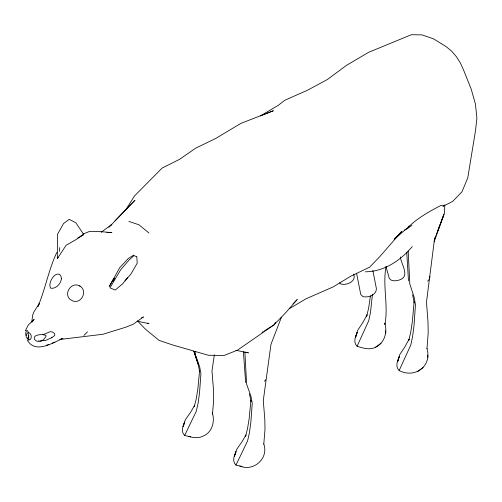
<?xml version="1.0" encoding="UTF-8"?>
<svg xmlns="http://www.w3.org/2000/svg" width="502" height="502" viewBox="0 0 502 502"><rect width="100%" height="100%" fill="white"/><g stroke="black" fill="none" stroke-linecap="round" stroke-linejoin="round"><path stroke-width="0.75" d="M57.341 258.63L57.41 234.472L63.591 223.49L69.207 219.324L75.896 222.838L83.276 233.825L83.206 234.792L75.89 239.667L66.051 245.346L57.341 258.63L58.037 257.262M26.455 335.556L26.562 334.646M59.569 251.32L59.725 247.555M372.446 294.266L370.501 312.426L368.713 320.765L357.104 346.248C362.959 348.143 369.805 350.34 375.665 347.196C384.444 342.979 387.676 332.324 384.808 323.357M370.426 295.891L368.612 308.253L366.661 316.235L367.044 314.829L363.028 322.202L357.738 330.272L355.598 337.35L357.16 332.393C355.347 336.76 352.994 342.37 357.104 346.248M199.601 370.689L197.838 389.175L196.163 399.297L194.211 406.771L194.594 405.365L190.578 412.305L185.288 419.867L183.148 426.587L184.711 421.987C182.766 426.223 180.645 431.707 184.654 435.491L190.672 436.865M426.976 348.664L428.2 332.945L427.999 322.064L426.48 302.129L434.343 240.339M263.782 444.107L265.006 429.329L264.799 419.17L263.28 400.602L270.98 344.322L281.396 317.32M429.706 278.077L429.907 276.426M386.063 266.618C382.386 285.694 388.567 305.134 384.915 324.38L384.796 323.206M214.373 354.801L211.969 370.978L213.488 389.546L213.689 399.705L212.465 414.483L212.283 412.719C215.151 421.473 212.239 432.36 203.216 436.075C198.66 438.516 193.226 437.725 188.463 436.389M31.758 321.832L32.818 314.566L34.111 311.61L39.281 303.591L38.102 306.283M61.401 278.93C60.755 283.894 55.992 289.108 50.696 288.223C47.608 284.188 53.745 272.002 59.612 274.356L61.056 276.376L61.395 278.786M426.945 348.388C432.398 366.309 414.677 378.803 399.165 370.532C395.055 366.655 397.408 361.045 399.222 356.677L397.659 361.628L399.799 354.55L405.089 346.487L409.105 339.114L408.722 340.519L410.674 332.537L412.349 321.7L414.112 301.84L414.219 302.819L412.613 294.768M434.174 241.738L443.843 214.611L437.393 231.723M38.07 306.245C45.462 288.644 48.619 269.656 56.845 252.368M435.78 236.003L434.437 239.567L435.811 235.965M436.357 234.528L444.59 212.911L444.734 204.86L443.184 206.215L441.766 205.4L440.806 205.513C429.674 211.26 418.574 217.485 409.375 226.095L394.308 239.372M26.694 334.15L27.19 333.215M25.332 330.837L28.269 325.032L34.13 319.429L32.04 322.14M399.165 370.532L410.774 345.05L412.562 336.71L414.031 325.428L415.449 304.789L414.131 297.197L409.82 284.038L408.176 251.088M184.654 435.491L196.263 411.301L198.052 403.47L199.52 392.903L200.938 373.632L199.62 366.623L195.309 354.544L195.14 351.419M241.989 466.496L235.965 465.116L247.574 440.925L249.362 433.094L250.837 422.533L252.249 403.263L250.931 396.247L246.62 384.168L244.901 352.134L248.452 352.862L235.858 350.302M109.216 286.711L119.608 267.842L128.192 258.536L133.764 255.066M109.668 285.807L112.617 280.499A33.138 27.378 76.9 0 1 114.205 278.196M113.113 281.076L114.77 278.177M108.884 227.35L125.914 209.598L134.436 196.006L162.177 168.026L179.578 159.316L195.931 148.021L215.728 138.452L240.885 123.379L273.377 110.747L260.312 115.949L278.372 105.263L284.722 100.293L307.6 90.191L327.379 79.523L346.324 65.448L368.625 52.327L411.339 34.726L421.881 34.876L433.364 38.748L445.983 46.51L451.292 50.846L456.161 56.406L460.303 62.832L463.453 69.74L471.177 89.036L475.45 104.115L476.9 118.397L475.45 130.997L467.726 178.059L461.94 191.827L452.685 201.427L443.184 206.215M127.677 277.33L122.708 283.73L115.24 290.043L109.963 287.859L120.631 269.825L128.995 260.099L134.034 255.6L136.312 256.56M275.629 322.447L273.891 324.932L237.534 350.132L224.105 355.485L208.305 355.253L172.537 344.924L159.128 340.406L145.724 329.444L137.573 321.016M412.274 246.551C400.696 260.431 384.068 271.676 365.387 271.795M125.073 280.951L130.959 273.985L137.197 263.224L136.776 256.497M264.41 381.282L265.727 379.807M427.604 281.151L428.928 279.677M114.989 220.867L134.944 200.235L125.914 209.598M110.722 225.517L111.808 224.388L101.134 232.332M293.024 303.892L297.253 299.499L286.171 312.194L273.891 324.932L264.491 330.843M394.133 239.285L401.926 231.202L379.694 256.742L369.648 267.164L350.685 276.251L333.102 286.949L306.101 298.746L289.234 308.73M83.897 335.405L87.524 331.822M412.004 225.21L406.996 228.937L404.192 230.192M375.665 347.196L381.106 343.199M417.727 371.48L423.167 367.483M408.208 226.854L409.375 226.095M51.869 337.639L51.511 337.852L54.511 335.675A2.391 2.071 -11.4 0 0 54.254 333.322L52.622 332.129L50.319 331.615L42.996 334.752L45.776 335.305L46.065 336.133C39.551 349.367 24.598 333.962 43.348 334.639M262.031 332.318L263.261 331.577M77.81 237.967L83.206 234.792L80.904 235.996M51.505 337.777L45.563 340.488L40.154 340.808M27.121 339.754C34.902 354.362 52.572 342.916 62.963 338.348L59.876 339.484L102.897 334.269L125.851 327.191L133.181 324.267L143.497 316.95L141.495 317.747M83.112 234.007L89.783 231.347L98.411 231.472L111.883 232.589L106.895 232.52M46.498 345.32L48.587 344.548M52.239 343.192L54.95 342.188M27.943 332.707L28.288 332.581C31.162 332.995 32.034 336.955 30.622 339.195A3.57 2.058 60 0 1 29.091 339.666C25.715 338.423 24.73 333.246 26.631 330.485L27.422 330.58L28.062 331.696L28.35 335.669A3.57 2.058 60 0 1 27.177 338.273M137.134 321.18L148.994 323.633L147.557 323.15M239.78 466.013C253.573 471.993 269.009 458.389 263.763 443.881M128.882 221.401L138.941 224.789L148.994 233.01M79.699 285.958C71.202 281.114 62.518 294.768 71.146 300.045C80.358 306.113 88.804 290.984 79.699 285.958L80.056 286.096M339.503 282.789L340.739 283.919C346.505 285.839 356.74 281.409 353.665 274.13M38.754 340.136L39.068 340.481M235.965 465.116C231.955 461.338 234.076 455.847 236.028 451.618L234.459 456.211L236.605 449.497L241.889 441.936L245.911 434.989L245.528 436.401L247.473 428.921L249.149 418.806L250.918 400.314L251.019 401.293L249.412 393.819M193.96 351.331L198.654 365.425L193.96 351.331L198.102 364.195L199.708 371.668M400.395 256.986C401.173 264.673 410.893 276.872 398.77 280.166C395.614 280.988 391.353 281.597 389.288 278.378L385.994 266.694M245.666 382.606L243.388 351.77M372.842 270.509L376.387 288.537C376.569 294.919 368.299 298.062 362.915 296.563L360.756 294.486L356.621 273.452M427.641 355.083L427.88 357.342M385.58 330.799L385.818 333.058M406.752 252.286L408.471 280.825M28.739 335.211L28.739 340.406"/></g></svg>
